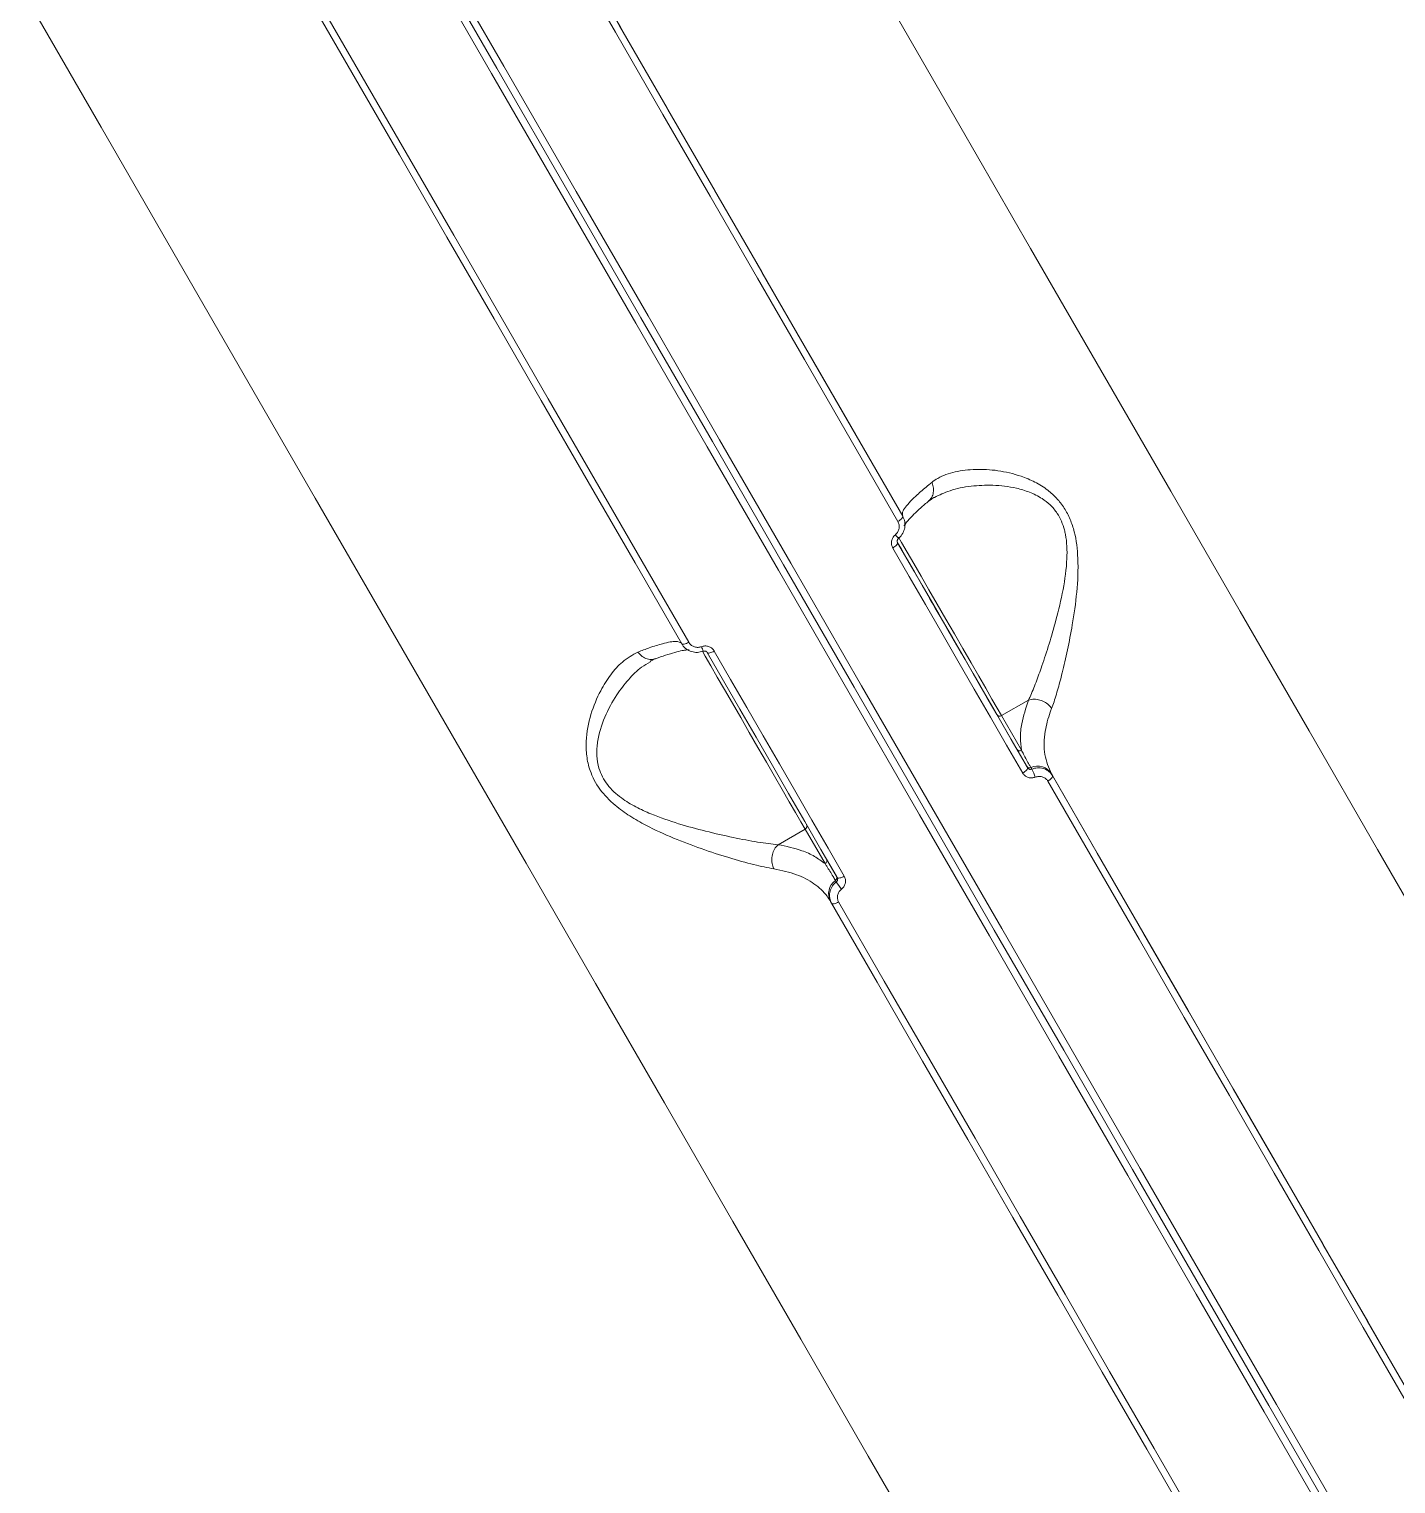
# Model space of a CAD drawing. Header units: millimetres. Extents: x 10684 to 26054, y -4768 to 6894.
# Drawn here: x 17082.4 to 17275.2, y -1909 to -1703.8 of the extents above; entities that cross this region are included whole.
import ezdxf

# ---------------------------------------------------------------- set-up
doc = ezdxf.new("R2010")
doc.units = ezdxf.units.MM
doc.layers.add('DIKOM_ОБЪЕКТ', color=7, linetype='Continuous')

msp = doc.modelspace()

# ---------------------------------------------------------------- linework, layer by layer
at = {"layer": 'DIKOM_ОБЪЕКТ', "color": 7, "linetype": 'Continuous', "lineweight": 15}
for p, q in [((17209.978, -1769.934), (17210.129, -1769.868)), ((17205.629, -1772.439), (17205.665, -1772.501)), ((17204.942, -1776.249), (17204.935, -1776.237)), ((17205.072, -1775.641), (17205.074, -1775.647)), ((17177.504, -1791.558), (17177.507, -1791.563)), ((17223.42, -1798.44), (17219.605, -1800.642)), ((17218.945, -1800.499), (17221.761, -1805.377)), ((17222.42, -1805.52), (17219.605, -1800.642)), ((17221.761, -1805.377), (17223.153, -1807.79)), ((17223.153, -1807.79), (17223.261, -1807.977)), ((17223.862, -1808.184), (17223.738, -1807.969)), ((17226.799, -1809.105), (17226.66, -1808.864)), ((17188.078, -1818.844), (17191.892, -1816.642)), ((17191.892, -1816.642), (17194.708, -1821.52)), ((17196.307, -1823.29), (17194.914, -1820.877)), ((17196.169, -1823.886), (17196.294, -1824.101)), ((17196.414, -1823.477), (17196.307, -1823.29)), ((17195.483, -1826.864), (17195.622, -1827.105))]:
    msp.add_line(p, q, dxfattribs=at)
at = {"layer": 'DIKOM_ОБЪЕКТ', "color": 7, "linetype": 'Continuous', "lineweight": 15, "flags": 128}
for points in [[(17152.269, -1680.021), (17159.01, -1691.697), (17165.733, -1703.34), (17172.436, -1714.95), (17179.119, -1726.524), (17185.78, -1738.062), (17192.42, -1749.561), (17199.036, -1761.021), (17205.629, -1772.439)], [(17205.665, -1772.501), (17199.085, -1761.105), (17192.481, -1749.668), (17185.855, -1738.192), (17179.207, -1726.677), (17172.537, -1715.126), (17165.848, -1703.539), (17159.139, -1691.919), (17152.411, -1680.267)], [(17151.691, -1680.94), (17158.425, -1692.602), (17165.139, -1704.231), (17171.834, -1715.827), (17178.509, -1727.388), (17185.163, -1738.912), (17191.795, -1750.398), (17198.404, -1761.845), (17204.989, -1773.25)], [(17137.424, -1692.313), (17147.66, -1710.042), (17157.851, -1727.694), (17167.996, -1745.263), (17178.09, -1762.746), (17188.13, -1780.135), (17198.114, -1797.427), (17208.038, -1814.615), (17217.9, -1831.695), (17227.696, -1848.661), (17237.423, -1865.508), (17247.079, -1882.232), (17256.661, -1898.826), (17266.165, -1915.287), (17275.589, -1931.609), (17284.93, -1947.787), (17294.186, -1963.816), (17303.352, -1979.691), (17312.427, -1995.408)], [(17138.179, -1691.617), (17148.407, -1709.331), (17158.59, -1726.968), (17168.726, -1744.523), (17178.812, -1761.991), (17188.844, -1779.366), (17198.819, -1796.644), (17208.735, -1813.818), (17218.589, -1830.883), (17228.377, -1847.835), (17238.096, -1864.669), (17247.744, -1881.378), (17257.318, -1897.959), (17266.814, -1914.406), (17276.231, -1930.715), (17285.564, -1946.879), (17294.812, -1962.895), (17303.971, -1978.758), (17313.039, -1994.462)], [(17313.039, -1994.462), (17303.971, -1978.758), (17294.812, -1962.895), (17285.564, -1946.879), (17276.231, -1930.715), (17266.814, -1914.406), (17257.318, -1897.959), (17247.744, -1881.378), (17238.096, -1864.669), (17228.377, -1847.835), (17218.589, -1830.883), (17208.735, -1813.818), (17198.819, -1796.644), (17188.844, -1779.366), (17178.812, -1761.991), (17168.726, -1744.523), (17158.59, -1726.968), (17148.407, -1709.331), (17138.179, -1691.617)], [(17314.164, -1994.406), (17305.088, -1978.689), (17295.922, -1962.813), (17286.667, -1946.784), (17277.326, -1930.606), (17267.901, -1914.285), (17258.397, -1897.824), (17248.815, -1881.229), (17239.159, -1864.506), (17229.432, -1847.658), (17219.636, -1830.692), (17209.774, -1813.612), (17199.85, -1796.424), (17189.866, -1779.133), (17179.826, -1761.743), (17169.732, -1744.261), (17159.588, -1726.691), (17149.396, -1709.04), (17139.16, -1691.311)], [(17121.234, -1698.267), (17127.962, -1709.919), (17134.671, -1721.539), (17141.36, -1733.126), (17148.03, -1744.677), (17154.678, -1756.192), (17161.305, -1767.668), (17167.908, -1779.105), (17174.488, -1790.501)], [(17175.474, -1790.291), (17168.889, -1778.885), (17162.28, -1767.439), (17155.648, -1755.953), (17148.994, -1744.428), (17142.319, -1732.868), (17135.624, -1721.272), (17128.91, -1709.642), (17122.176, -1697.981)], [(17082.414, -1700.028), (17092.577, -1717.63), (17102.697, -1735.158), (17112.77, -1752.605), (17122.794, -1769.965), (17132.765, -1787.234), (17142.679, -1804.406), (17152.535, -1821.475), (17162.328, -1838.436), (17172.055, -1855.283), (17181.714, -1872.012), (17191.301, -1888.616), (17200.814, -1905.091), (17210.249, -1921.431), (17219.602, -1937.631), (17228.873, -1953.686)], [(17319.809, -1901.184), (17310.539, -1885.129), (17301.185, -1868.929), (17291.751, -1852.589), (17282.238, -1836.114), (17272.651, -1819.51), (17262.992, -1802.781), (17253.265, -1785.934), (17243.471, -1768.973), (17233.616, -1751.904), (17223.701, -1734.732), (17213.731, -1717.463), (17203.707, -1700.102)], [(17205.665, -1772.501), (17205.679, -1772.562), (17205.66, -1772.638), (17205.611, -1772.728), (17205.531, -1772.827), (17205.425, -1772.933), (17205.296, -1773.042), (17205.149, -1773.149), (17204.989, -1773.25)], [(17204.942, -1776.249), (17204.956, -1776.31), (17204.938, -1776.387), (17204.888, -1776.478), (17204.808, -1776.578), (17204.701, -1776.685), (17204.571, -1776.794), (17204.423, -1776.901), (17204.263, -1777.003)], [(17204.263, -1777.003), (17206.565, -1780.992), (17208.865, -1784.975), (17211.162, -1788.952), (17213.455, -1792.924), (17215.745, -1796.891), (17218.032, -1800.852), (17220.316, -1804.807), (17222.597, -1808.757)], [(17204.891, -1776.157), (17205.48, -1777.177), (17206.333, -1778.654), (17207.316, -1780.356), (17208.405, -1782.242), (17209.574, -1784.266), (17210.794, -1786.38), (17212.037, -1788.532), (17213.271, -1790.67), (17214.468, -1792.744), (17215.599, -1794.702), (17216.635, -1796.497), (17217.553, -1798.086), (17218.329, -1799.431), (17218.945, -1800.499)], [(17223.261, -1807.977), (17220.982, -1804.03), (17218.701, -1800.078), (17216.415, -1796.121), (17214.127, -1792.157), (17211.836, -1788.188), (17209.541, -1784.214), (17207.243, -1780.234), (17204.942, -1776.249)], [(17219.605, -1800.642), (17219.007, -1799.606), (17218.26, -1798.312), (17217.381, -1796.789), (17216.388, -1795.069), (17215.303, -1793.189), (17214.149, -1791.191), (17212.952, -1789.117), (17211.737, -1787.013), (17210.532, -1784.925), (17209.361, -1782.897), (17208.25, -1780.973), (17207.224, -1779.196), (17206.305, -1777.604), (17205.512, -1776.231), (17205.065, -1775.457)], [(17213.879, -1791.725), (17213.96, -1791.866), (17213.86, -1791.692), (17213.585, -1791.216), (17213.158, -1790.477), (17212.614, -1789.535), (17211.997, -1788.466), (17211.357, -1787.357), (17210.745, -1786.298), (17210.212, -1785.373), (17209.8, -1784.66), (17209.543, -1784.214), (17209.461, -1784.073), (17209.562, -1784.247), (17209.837, -1784.723), (17210.263, -1785.462), (17210.807, -1786.404), (17211.424, -1787.473), (17212.065, -1788.582), (17212.676, -1789.642), (17213.21, -1790.566), (17213.622, -1791.279), (17213.879, -1791.725)], [(17174.488, -1790.501), (17174.533, -1790.543), (17174.609, -1790.566), (17174.711, -1790.567), (17174.837, -1790.549), (17174.982, -1790.51), (17175.14, -1790.452), (17175.306, -1790.378), (17175.474, -1790.291)], [(17178.095, -1791.749), (17178.141, -1791.792), (17178.217, -1791.814), (17178.32, -1791.816), (17178.447, -1791.797), (17178.593, -1791.758), (17178.752, -1791.7), (17178.919, -1791.626), (17179.088, -1791.538)], [(17197.422, -1823.292), (17195.141, -1819.342), (17192.858, -1815.387), (17190.571, -1811.426), (17188.28, -1807.459), (17185.987, -1803.487), (17183.69, -1799.509), (17181.391, -1795.526), (17179.088, -1791.538)], [(17177.403, -1791.545), (17177.799, -1792.231), (17178.592, -1793.604), (17179.511, -1795.196), (17180.537, -1796.973), (17181.648, -1798.897), (17182.819, -1800.925), (17184.024, -1803.013), (17185.239, -1805.117), (17186.436, -1807.191), (17187.59, -1809.189), (17188.675, -1811.069), (17189.668, -1812.789), (17190.548, -1814.312), (17191.294, -1815.606), (17191.892, -1816.642)], [(17178.095, -1791.749), (17180.396, -1795.734), (17182.694, -1799.714), (17184.989, -1803.688), (17187.28, -1807.657), (17189.569, -1811.621), (17191.854, -1815.578), (17194.136, -1819.53), (17196.414, -1823.477)], [(17223.261, -1807.977), (17223.278, -1808.043), (17223.262, -1808.125), (17223.215, -1808.22), (17223.137, -1808.324), (17223.032, -1808.434), (17222.904, -1808.545), (17222.757, -1808.655), (17222.597, -1808.757)], [(17226.799, -1809.105), (17226.816, -1809.171), (17226.801, -1809.253), (17226.754, -1809.348), (17226.678, -1809.452), (17226.574, -1809.562), (17226.447, -1809.673), (17226.301, -1809.782), (17226.141, -1809.884)], [(17226.141, -1809.884), (17232.587, -1821.047), (17239.004, -1832.162), (17245.393, -1843.227), (17251.752, -1854.24), (17258.08, -1865.201), (17264.378, -1876.108), (17270.643, -1886.959), (17276.876, -1897.753)], [(17226.66, -1808.864), (17233.113, -1820.04), (17239.539, -1831.169), (17245.935, -1842.247), (17252.302, -1853.274), (17258.638, -1864.247), (17264.943, -1875.167), (17271.215, -1886.031), (17277.455, -1896.837)], [(17277.492, -1896.901), (17271.264, -1886.116), (17265.004, -1875.274), (17258.712, -1864.376), (17252.389, -1853.424), (17246.035, -1842.42), (17239.651, -1831.364), (17233.239, -1820.259), (17226.799, -1809.105)], [(17196.414, -1823.477), (17196.463, -1823.524), (17196.542, -1823.552), (17196.648, -1823.558), (17196.777, -1823.543), (17196.924, -1823.507), (17197.085, -1823.452), (17197.253, -1823.379), (17197.422, -1823.292)], [(17195.622, -1827.105), (17195.671, -1827.153), (17195.75, -1827.181), (17195.855, -1827.188), (17195.984, -1827.173), (17196.131, -1827.138), (17196.291, -1827.084), (17196.458, -1827.012), (17196.626, -1826.925)], [(17195.622, -1827.105), (17202.062, -1838.259), (17208.475, -1849.364), (17214.858, -1860.42), (17221.212, -1871.424), (17227.535, -1882.376), (17233.827, -1893.274), (17240.088, -1904.116), (17246.315, -1914.901)], [(17247.36, -1914.793), (17241.128, -1903.999), (17234.863, -1893.148), (17228.565, -1882.241), (17222.237, -1871.281), (17215.878, -1860.267), (17209.489, -1849.202), (17203.071, -1838.088), (17196.626, -1826.925)]]:
    msp.add_lwpolyline(points, dxfattribs=at)
at = {"layer": 'DIKOM_ОБЪЕКТ', "color": 7, "linetype": 'Continuous', "lineweight": 15}
for centre, radius, start, end in [((17211.387, -1769.746), 8.641, 218.51545, 223.06712), ((17169.256, -1794.075), 8.625, 16.9387, 21.4986), ((17219.347, -1800.239), 0.478, 212.92421, 302.66576), ((17222.162, -1805.117), 0.479, 212.94842, 302.64584), ((17223.55, -1807.539), 0.469, 212.34666, 293.63191), ((17224.678, -1810.118), 2.346, 32.33655, 113.62955), ((17217.619, -1811.652), 7.142, 19.04798, 29.05295), ((17191.672, -1816.217), 0.479, 297.35946, 27.06022), ((17194.488, -1821.095), 0.478, 297.33436, 27.08223), ((17197.56, -1825.774), 2.345, 126.36493, 207.67264), ((17195.891, -1823.508), 0.469, 306.36244, 27.69021), ((17202.38, -1820.457), 7.093, 210.90996, 220.9827)]:
    msp.add_arc(centre, radius, start, end, dxfattribs=at)
for points, knots in [([(17226.671, -1799.641), (17226.729, -1799.485), (17227.012, -1798.715), (17227.517, -1797.109), (17228.215, -1794.498), (17228.931, -1791.4), (17229.659, -1787.583), (17230.293, -1783.256), (17230.502, -1778.79), (17230.1, -1775.286), (17229.324, -1772.931), (17228.492, -1771.321), (17227.41, -1769.947), (17226.016, -1768.688), (17224.316, -1767.64), (17221.923, -1766.65), (17219.064, -1765.993), (17215.878, -1765.826), (17212.988, -1766.176), (17210.971, -1766.889), (17210.05, -1767.54), (17209.773, -1767.736)], [0, 0, 0, 0, 0.01345645, 0.06632188, 0.11923144, 0.18327257, 0.24735152, 0.32648054, 0.40536554, 0.46786006, 0.49909685, 0.53030348, 0.56144109, 0.59262242, 0.63451344, 0.67648799, 0.74808497, 0.819759, 0.89395662, 0.96806498, 1, 1, 1, 1]), ([(17209.773, -1767.736), (17209.233, -1768.18), (17208.147, -1769.072), (17206.973, -1770.169), (17206.14, -1771.078), (17205.564, -1771.906), (17205.605, -1772.242), (17205.629, -1772.439)], [0, 0, 0, 0, 0.1872819, 0.37655149, 0.55700246, 0.73919314, 1, 1, 1, 1]), ([(17209.322, -1770.321), (17209.396, -1770.269), (17209.666, -1770.08), (17209.93, -1769.536), (17210.058, -1768.779), (17209.951, -1768.198), (17209.827, -1767.859), (17209.792, -1767.779), (17209.773, -1767.736)], [0, 0, 0, 0, 0.1018917, 0.3726057, 0.6433586, 0.9140851, 0.9544471, 1, 1, 1, 1]), ([(17210.129, -1769.868), (17210.839, -1769.521), (17212.364, -1768.775), (17215.218, -1768.223), (17218.393, -1768.064), (17221.211, -1768.38), (17223.566, -1769.07), (17225.191, -1769.863), (17226.519, -1770.897), (17227.704, -1772.302), (17228.345, -1773.81), (17228.826, -1775.959), (17228.928, -1778.833), (17228.331, -1782.94), (17227.371, -1786.957), (17226.328, -1790.554), (17225.374, -1793.478), (17224.465, -1795.981), (17223.844, -1797.526), (17223.493, -1798.287), (17223.426, -1798.436), (17223.426, -1798.437)], [0, 0, 0, 0, 0.0700353, 0.1504742, 0.2252673, 0.3016816, 0.3438003, 0.3868452, 0.4166385, 0.4475771, 0.4959884, 0.5078984, 0.5704012, 0.6515561, 0.7358743, 0.8038121, 0.8729098, 0.9288707, 0.985832, 0.9999661, 1, 1, 1, 1]), ([(17205.857, -1773.86), (17205.866, -1773.842), (17205.885, -1773.802), (17206.102, -1773.478), (17206.527, -1772.969), (17207.218, -1772.25), (17208.139, -1771.38), (17208.95, -1770.688), (17209.346, -1770.351)], [0, 0, 0, 0, 0.1201467, 0.2664846, 0.4334308, 0.6175965, 0.8137803, 1, 1, 1, 1]), ([(17209.402, -1770.363), (17209.572, -1770.207), (17209.768, -1770.026), (17210.084, -1769.885), (17210.128, -1769.865)], [0, 0, 0, 0, 0.8616276, 1, 1, 1, 1]), ([(17205.072, -1775.641), (17205.098, -1775.62), (17205.336, -1775.418), (17205.715, -1774.942), (17205.998, -1774.136), (17206.011, -1773.27), (17205.78, -1772.757), (17205.665, -1772.501)], [0, 0, 0, 0, 0.0286263, 0.2670837, 0.5101478, 0.7556702, 1, 1, 1, 1]), ([(17204.989, -1773.25), (17205.058, -1773.402), (17205.194, -1773.707), (17205.185, -1774.224), (17205.014, -1774.706), (17204.785, -1774.993), (17204.641, -1775.114), (17204.626, -1775.127)], [0, 0, 0, 0, 0.2457663, 0.4918056, 0.7342893, 0.9715129, 1, 1, 1, 1]), ([(17204.626, -1775.127), (17204.611, -1775.14), (17204.468, -1775.261), (17204.239, -1775.547), (17204.067, -1776.029), (17204.057, -1776.546), (17204.194, -1776.851), (17204.263, -1777.003)], [0, 0, 0, 0, 0.027858, 0.2650153, 0.5077006, 0.7539296, 1, 1, 1, 1]), ([(17204.942, -1776.245), (17204.938, -1776.238), (17204.899, -1776.181), (17204.874, -1776.056), (17204.902, -1775.881), (17204.974, -1775.741), (17205.046, -1775.676), (17205.077, -1775.647)], [0, 0, 0, 0, 0.0431948, 0.3875376, 0.643563, 0.8436224, 1, 1, 1, 1]), ([(17174.452, -1790.439), (17174.249, -1790.307), (17173.838, -1790.04), (17172.115, -1790.369), (17170.176, -1790.97), (17168.85, -1791.471), (17168.31, -1791.675)], [0, 0, 0, 0, 0.3072638, 0.6233219, 0.8463533, 1, 1, 1, 1]), ([(17170.785, -1792.614), (17171.265, -1792.443), (17172.288, -1792.079), (17173.548, -1791.703), (17174.555, -1791.461), (17175.201, -1791.356), (17175.541, -1791.344), (17175.545, -1791.344), (17175.546, -1791.345)], [0, 0, 0, 0, 0.1823637, 0.3879184, 0.5898387, 0.7600838, 0.911192, 1, 1, 1, 1]), ([(17174.488, -1790.501), (17174.52, -1790.554), (17174.695, -1790.84), (17175.129, -1791.282), (17175.869, -1791.649), (17176.701, -1791.774), (17177.236, -1791.63), (17177.504, -1791.558)], [0, 0, 0, 0, 0.05475297, 0.29440326, 0.5301323, 0.76468966, 1, 1, 1, 1]), ([(17177.281, -1790.914), (17177.12, -1790.958), (17176.798, -1791.045), (17176.299, -1790.972), (17175.856, -1790.754), (17175.597, -1790.492), (17175.493, -1790.322), (17175.474, -1790.291)], [0, 0, 0, 0, 0.234028, 0.467944, 0.7039527, 0.9448446, 1, 1, 1, 1]), ([(17179.088, -1791.538), (17179.068, -1791.506), (17178.964, -1791.336), (17178.705, -1791.074), (17178.262, -1790.857), (17177.764, -1790.784), (17177.442, -1790.871), (17177.281, -1790.914)], [0, 0, 0, 0, 0.05572878, 0.29678711, 0.5326588, 0.76621186, 1, 1, 1, 1]), ([(17177.509, -1791.564), (17177.517, -1791.561), (17177.571, -1791.535), (17177.684, -1791.524), (17177.835, -1791.54), (17177.976, -1791.609), (17178.066, -1791.683), (17178.087, -1791.743), (17178.091, -1791.751)], [0, 0, 0, 0, 0.0338308, 0.2191044, 0.4135703, 0.6500493, 0.9476005, 1, 1, 1, 1]), ([(17168.31, -1791.675), (17167.56, -1792.081), (17166.195, -1792.821), (17164.447, -1794.807), (17162.906, -1797.245), (17161.572, -1800.376), (17160.944, -1803.582), (17161.023, -1806.314), (17161.53, -1808.627), (17162.821, -1811.088), (17164.893, -1813.212), (17167.156, -1814.839), (17169.929, -1816.418), (17173.346, -1817.974), (17177.326, -1819.459), (17181.156, -1820.709), (17184.694, -1821.708), (17186.576, -1822.08), (17187.493, -1822.261)], [0, 0, 0, 0, 0.0785481, 0.1430587, 0.207602, 0.2872141, 0.3665495, 0.4057522, 0.4448511, 0.4974446, 0.5496911, 0.5922715, 0.6349384, 0.7072978, 0.7797311, 0.8544856, 0.9291424, 1, 1, 1, 1]), ([(17188.072, -1818.848), (17188.072, -1818.848), (17187.196, -1818.761), (17185.227, -1818.506), (17181.743, -1817.849), (17177.96, -1816.991), (17174.036, -1815.921), (17170.703, -1814.782), (17167.987, -1813.543), (17165.83, -1812.249), (17163.87, -1810.456), (17162.764, -1808.294), (17162.449, -1806.256), (17162.519, -1805.036), (17162.784, -1803.173), (17163.556, -1800.749), (17165.159, -1797.827), (17166.957, -1795.518), (17168.56, -1793.886), (17169.656, -1793.296), (17170.087, -1793.064)], [0, 0, 0, 0, 0.0000341, 0.0750811, 0.1536413, 0.2344356, 0.3097992, 0.386816, 0.4295218, 0.4731696, 0.5240133, 0.57449, 0.6114028, 0.6499703, 0.6519425, 0.7330655, 0.8175617, 0.8857366, 0.9550816, 1, 1, 1, 1]), ([(17170.771, -1792.579), (17170.69, -1792.616), (17170.392, -1792.754), (17169.79, -1792.711), (17169.071, -1792.444), (17168.621, -1792.06), (17168.389, -1791.783), (17168.337, -1791.713), (17168.31, -1791.675)], [0, 0, 0, 0, 0.1005111, 0.3716602, 0.6427837, 0.9139353, 0.9543847, 1, 1, 1, 1]), ([(17170.043, -1792.987), (17170.178, -1792.896), (17170.437, -1792.722), (17170.669, -1792.658), (17170.78, -1792.628)], [0, 0, 0, 0, 0.5232809, 1, 1, 1, 1]), ([(17223.42, -1798.44), (17223.045, -1799.575), (17222.435, -1801.421), (17222.218, -1803.749), (17222.353, -1804.928), (17222.42, -1805.52)], [0, 0, 0, 0, 0.4427019, 0.7201689, 1, 1, 1, 1]), ([(17223.426, -1798.437), (17223.425, -1798.437), (17223.423, -1798.438), (17223.42, -1798.439), (17223.42, -1798.44)], [0, 0, 0, 0, 0.6942796, 1, 1, 1, 1]), ([(17223.426, -1798.437), (17223.682, -1798.382), (17224.194, -1798.274), (17225.036, -1798.409), (17225.816, -1798.753), (17226.32, -1799.176), (17226.573, -1799.491), (17226.648, -1799.606), (17226.671, -1799.641)], [0, 0, 0, 0, 0.2204698, 0.4409545, 0.6614583, 0.8819403, 0.9635425, 1, 1, 1, 1]), ([(17226.66, -1808.864), (17226.277, -1807.987), (17225.501, -1806.208), (17225.617, -1803.177), (17226.2, -1800.902), (17226.61, -1799.806), (17226.671, -1799.641)], [0, 0, 0, 0, 0.3434955, 0.6969352, 0.9545294, 1, 1, 1, 1]), ([(17223.738, -1807.969), (17223.668, -1807.847), (17223.318, -1807.237), (17222.87, -1806.41), (17222.518, -1805.712), (17222.42, -1805.52)], [0, 0, 0, 0, 0.1533172, 0.7665619, 1, 1, 1, 1]), ([(17222.597, -1808.757), (17222.611, -1808.781), (17222.707, -1808.94), (17222.952, -1809.192), (17223.389, -1809.403), (17223.887, -1809.465), (17224.209, -1809.369), (17224.37, -1809.322)], [0, 0, 0, 0, 0.0426561, 0.2824466, 0.5216013, 0.7607597, 1, 1, 1, 1]), ([(17223.862, -1808.184), (17223.809, -1808.201), (17223.702, -1808.234), (17223.534, -1808.209), (17223.385, -1808.133), (17223.3, -1808.042), (17223.266, -1807.985), (17223.261, -1807.977)], [0, 0, 0, 0, 0.2369706, 0.4742927, 0.7138467, 0.956644, 1, 1, 1, 1]), ([(17226.799, -1809.105), (17226.776, -1809.066), (17226.618, -1808.806), (17226.215, -1808.392), (17225.492, -1808.049), (17224.666, -1807.948), (17224.13, -1808.105), (17223.862, -1808.184)], [0, 0, 0, 0, 0.0422813, 0.2819823, 0.5212731, 0.7606525, 1, 1, 1, 1]), ([(17224.37, -1809.322), (17224.531, -1809.274), (17224.852, -1809.178), (17225.35, -1809.24), (17225.787, -1809.45), (17226.031, -1809.702), (17226.127, -1809.861), (17226.141, -1809.884)], [0, 0, 0, 0, 0.2393711, 0.4786433, 0.7179293, 0.9577068, 1, 1, 1, 1]), ([(17188.072, -1818.848), (17187.897, -1819.043), (17187.547, -1819.432), (17187.243, -1820.229), (17187.151, -1821.076), (17187.265, -1821.725), (17187.411, -1822.101), (17187.473, -1822.223), (17187.493, -1822.261)], [0, 0, 0, 0, 0.2204791, 0.4409611, 0.6614501, 0.8819383, 0.9635513, 1, 1, 1, 1]), ([(17188.078, -1818.844), (17188.076, -1818.845), (17188.074, -1818.847), (17188.073, -1818.848), (17188.072, -1818.848)], [0, 0, 0, 0, 0.6852715, 1, 1, 1, 1]), ([(17194.708, -1821.52), (17194.233, -1821.168), (17193.28, -1820.462), (17191.158, -1819.484), (17189.248, -1819.087), (17188.078, -1818.844)], [0, 0, 0, 0, 0.2774623, 0.5573041, 1, 1, 1, 1]), ([(17187.493, -1822.261), (17188.601, -1822.497), (17190.776, -1822.961), (17193.256, -1824.296), (17194.727, -1825.66), (17195.324, -1826.611), (17195.483, -1826.864)], [0, 0, 0, 0, 0.3028922, 0.5944619, 0.8920381, 1, 1, 1, 1]), ([(17194.708, -1821.52), (17194.785, -1821.638), (17195.172, -1822.229), (17195.669, -1823.029), (17196.061, -1823.701), (17196.169, -1823.886)], [0, 0, 0, 0, 0.1533151, 0.7665679, 1, 1, 1, 1]), ([(17196.294, -1824.101), (17196.259, -1824.129), (17196.009, -1824.334), (17195.621, -1824.806), (17195.332, -1825.573), (17195.303, -1826.387), (17195.516, -1826.866), (17195.622, -1827.105)], [0, 0, 0, 0, 0.03880337, 0.27837828, 0.51864709, 0.75944969, 1, 1, 1, 1]), ([(17196.414, -1823.477), (17196.438, -1823.529), (17196.485, -1823.632), (17196.484, -1823.803), (17196.429, -1823.961), (17196.351, -1824.056), (17196.301, -1824.095), (17196.294, -1824.101)], [0, 0, 0, 0, 0.2442286, 0.4859212, 0.7246868, 0.9617715, 1, 1, 1, 1]), ([(17197.025, -1825.109), (17197.045, -1825.092), (17197.196, -1824.97), (17197.429, -1824.687), (17197.602, -1824.223), (17197.617, -1823.729), (17197.487, -1823.438), (17197.422, -1823.292)], [0, 0, 0, 0, 0.0385583, 0.2780901, 0.5183528, 0.7592294, 1, 1, 1, 1]), ([(17196.626, -1826.925), (17196.561, -1826.779), (17196.431, -1826.488), (17196.446, -1825.995), (17196.62, -1825.532), (17196.853, -1825.249), (17197.004, -1825.126), (17197.025, -1825.109)], [0, 0, 0, 0, 0.2406698, 0.48144, 0.7216279, 0.9612009, 1, 1, 1, 1])]:
    msp.add_open_spline(points, degree=3, knots=knots, dxfattribs=at)

doc.saveas('drawing.dxf')
